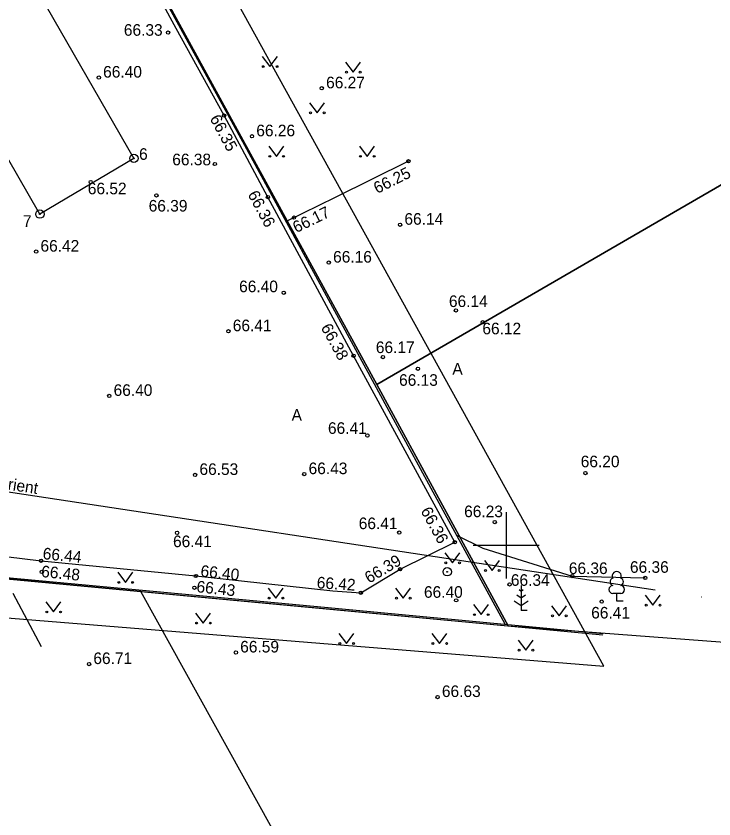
# Model space of a CAD drawing. Extents: x 641773 to 641987, y 6457138 to 6457336.
# Drawn here: x 641870.41 to 641912.55, y 6457183.48 to 6457231.94 of the extents above; entities that cross this region are included whole.
import ezdxf

# ---------------------------------------------------------------- set-up
doc = ezdxf.new("R2010")
doc.units = 0
for name, color, linetype in [('AED', 7, 'Continuous'), ('HALJASTUS', 7, 'Continuous'), ('HOONE', 7, 'Continuous'), ('KOORDPUNKT', 7, 'Continuous'), ('KORGUS', 7, 'Continuous'), ('MOOTPIIR', 7, 'Continuous'), ('MPKAABEL', 7, 'Continuous'), ('PIIR', 7, 'Continuous'), ('POST', 7, 'Continuous'), ('PUU', 7, 'Continuous'), ('TEE', 7, 'Continuous'), ('VORK', 7, 'Continuous')]:
    doc.layers.add(name, color=color, linetype=linetype)

msp = doc.modelspace()

# ---------------------------------------------------------------- linework, layer by layer
at = {"layer": 'AED'}
for points in [[(641899.945, 6457195.234), (641895.591, 6457203.201), (641884.223, 6457224.121), (641877.167, 6457236.991)], [(641863.731, 6457198.62), (641873.725, 6457197.697), (641889.033, 6457196.268), (641905.85, 6457194.675)], [(641905.834, 6457194.581), (641889.038, 6457196.167), (641873.718, 6457197.601), (641863.747, 6457198.518)]]:
    msp.add_lwpolyline(points, dxfattribs=at)
at = {"layer": 'HALJASTUS'}
for p, q in [((641885.275, 6457229.496), (641885.738, 6457228.889)), ((641885.738, 6457228.889), (641886.184, 6457229.496)), ((641890.299, 6457229.161), (641890.762, 6457228.554)), ((641890.762, 6457228.554), (641891.208, 6457229.161)), ((641888.122, 6457226.705), (641888.585, 6457226.098)), ((641888.585, 6457226.098), (641889.031, 6457226.705)), ((641885.665, 6457224.081), (641886.129, 6457223.474)), ((641886.129, 6457223.474), (641886.574, 6457224.081)), ((641891.136, 6457224.081), (641891.599, 6457223.474)), ((641891.599, 6457223.474), (641892.045, 6457224.081)), ((641896.289, 6457199.547), (641896.753, 6457198.94)), ((641896.753, 6457198.94), (641897.198, 6457199.547)), ((641898.688, 6457199.085), (641899.151, 6457198.478)), ((641899.151, 6457198.478), (641899.597, 6457199.085)), ((641876.554, 6457198.369), (641877.017, 6457197.763)), ((641877.017, 6457197.763), (641877.463, 6457198.369)), ((641885.625, 6457197.42), (641886.089, 6457196.814)), ((641886.089, 6457196.814), (641886.534, 6457197.42)), ((641893.317, 6457197.412), (641893.78, 6457196.805)), ((641893.78, 6457196.805), (641894.226, 6457197.412)), ((641908.401, 6457196.991), (641908.864, 6457196.385)), ((641908.864, 6457196.385), (641909.31, 6457196.991)), ((641872.204, 6457196.581), (641872.667, 6457195.975)), ((641872.667, 6457195.975), (641873.113, 6457196.581)), ((641898.02, 6457196.421), (641898.483, 6457195.814)), ((641898.483, 6457195.814), (641898.929, 6457196.421)), ((641902.735, 6457196.349), (641903.198, 6457195.743)), ((641903.198, 6457195.743), (641903.644, 6457196.349)), ((641881.247, 6457195.912), (641881.71, 6457195.305)), ((641881.71, 6457195.305), (641882.156, 6457195.912)), ((641889.899, 6457194.684), (641890.363, 6457194.077)), ((641890.363, 6457194.077), (641890.808, 6457194.684)), ((641895.518, 6457194.684), (641895.981, 6457194.077)), ((641895.981, 6457194.077), (641896.427, 6457194.684)), ((641900.718, 6457194.28), (641901.182, 6457193.673)), ((641901.182, 6457193.673), (641901.627, 6457194.28))]:
    msp.add_line(p, q, dxfattribs=at)
for centre in [(641885.337, 6457228.889), (641886.166, 6457228.889), (641890.361, 6457228.554), (641891.19, 6457228.554), (641888.184, 6457226.098), (641889.013, 6457226.098), (641885.728, 6457223.474), (641886.557, 6457223.474), (641891.198, 6457223.474), (641892.027, 6457223.474), (641896.352, 6457198.94), (641897.18, 6457198.94), (641898.75, 6457198.478), (641899.579, 6457198.478), (641876.616, 6457197.763), (641877.445, 6457197.763), (641885.688, 6457196.814), (641886.516, 6457196.814), (641893.379, 6457196.805), (641894.208, 6457196.805), (641908.463, 6457196.385), (641909.292, 6457196.385), (641872.266, 6457195.975), (641873.095, 6457195.975), (641898.082, 6457195.814), (641898.911, 6457195.814), (641902.797, 6457195.743), (641903.626, 6457195.743), (641881.309, 6457195.305), (641882.138, 6457195.305), (641889.962, 6457194.077), (641890.791, 6457194.077), (641895.58, 6457194.077), (641896.409, 6457194.077), (641900.781, 6457193.673), (641901.61, 6457193.673)]:
    msp.add_circle(centre, 0.055, dxfattribs=at)
at = {"layer": 'HOONE'}
msp.add_line((641871.949, 6457193.88), (641870.232, 6457197.087), dxfattribs=at)
msp.add_lwpolyline([(641849.632, 6457221.99), (641843.005, 6457233.511), (641843.629, 6457233.898), (641843.773, 6457233.665), (641864.526, 6457245.867), (641877.521, 6457223.353), (641871.844, 6457219.987), (641867.294, 6457227.866), (641862.189, 6457224.842), (641860.021, 6457228.43)], close=True, dxfattribs=at)
at = {"layer": 'KOORDPUNKT'}
for centre, radius in [((641877.521, 6457223.353), 0.25), ((641877.521, 6457223.353), 0.025), ((641877.521, 6457223.353), 0.0221), ((641877.521, 6457223.353), 0.0191), ((641877.521, 6457223.353), 0.0161), ((641877.521, 6457223.353), 0.0132), ((641877.521, 6457223.353), 0.0102), ((641877.521, 6457223.353), 0.00726), ((641877.521, 6457223.353), 0.0043), ((641871.844, 6457219.987), 0.25), ((641871.844, 6457219.987), 0.025), ((641871.844, 6457219.987), 0.0221), ((641871.844, 6457219.987), 0.0191), ((641871.844, 6457219.987), 0.0161), ((641871.844, 6457219.987), 0.0132), ((641871.844, 6457219.987), 0.0102), ((641871.844, 6457219.987), 0.00726), ((641871.844, 6457219.987), 0.0043)]:
    msp.add_circle(centre, radius, dxfattribs=at)
at = {"layer": 'KORGUS'}
for centre in [(641879.587, 6457230.946), (641875.405, 6457228.226), (641888.869, 6457227.579), (641882.964, 6457225.932), (641884.654, 6457224.684), (641882.419, 6457223.011), (641882.419, 6457223.011), (641894.101, 6457223.178), (641874.912, 6457221.923), (641874.912, 6457221.923), (641878.88, 6457221.118), (641878.88, 6457221.118), (641885.617, 6457221.015), (641887.19, 6457219.781), (641893.598, 6457219.347), (641871.621, 6457217.722), (641871.621, 6457217.722), (641889.291, 6457217.061), (641886.575, 6457215.245), (641886.575, 6457215.245), (641896.97, 6457214.171), (641898.584, 6457213.459), (641883.233, 6457212.918), (641883.233, 6457212.918), (641890.787, 6457211.436), (641892.556, 6457211.363), (641894.671, 6457210.657), (641876.037, 6457209.016), (641876.037, 6457209.016), (641891.62, 6457206.626), (641891.62, 6457206.626), (641881.221, 6457204.245), (641887.812, 6457204.293), (641887.812, 6457204.293), (641904.788, 6457204.36), (641899.311, 6457201.403), (641880.127, 6457200.752), (641880.127, 6457200.752), (641893.546, 6457200.765), (641893.546, 6457200.765), (641896.898, 6457200.188), (641871.915, 6457199.068), (641871.963, 6457198.395), (641881.261, 6457198.147), (641893.594, 6457198.55), (641903.997, 6457198.139), (641900.207, 6457197.637), (641908.403, 6457198.031), (641881.178, 6457197.434), (641891.219, 6457197.135), (641896.983, 6457196.678), (641905.769, 6457196.6), (641883.682, 6457193.53), (641874.815, 6457192.832), (641895.862, 6457190.843)]:
    msp.add_circle(centre, 0.1, dxfattribs=at)
at = {"layer": 'MOOTPIIR'}
msp.add_lwpolyline([(641864.146, 6457268.241), (641806.649, 6457234.859), (641811.952, 6457225.704), (641815.999, 6457227.881), (641841.036, 6457184.395), (641865.123, 6457196.006), (641905.902, 6457192.713)], close=True, dxfattribs=at)
at = {"layer": 'MPKAABEL'}
for points in [[(641836.287, 6457188.999), (641863.547, 6457204.191), (641908.991, 6457197.315)], [(641911.791, 6457196.891), (641911.816, 6457196.887)]]:
    msp.add_lwpolyline(points, dxfattribs=at)
at = {"layer": 'PIIR'}
for points in [[(641914.61, 6457336.43), (641897.15, 6457308.2), (641874.27, 6457294.99), (641898.82, 6457280.25), (641905.01, 6457268.87), (641926.4, 6457229.52), (641892.2, 6457209.7), (641900.12, 6457195.13), (641916.39, 6457193.92), (641938.97, 6457228.1), (641962.24, 6457257.55), (641987.04, 6457290.9)], [(641870.58, 6457249.18), (641892.2, 6457209.7), (641926.4, 6457229.52), (641905.01, 6457268.87)], [(641864.75, 6457258.78), (641817.47, 6457231.44), (641822.98, 6457221.76), (641842.87, 6457187.16), (641863.83, 6457198.53), (641877.95, 6457197.21), (641900.12, 6457195.13), (641892.2, 6457209.7), (641870.58, 6457249.18)], [(641898.02, 6457160.99), (641877.95, 6457197.21), (641863.83, 6457198.53), (641842.87, 6457187.16), (641810.3, 6457169.33), (641786.46, 6457156.18), (641797.96, 6457137.93), (641804.22, 6457137.83), (641830.41, 6457151.76), (641869.99, 6457158.67)], [(641877.95, 6457197.21), (641900.12, 6457195.13), (641916.39, 6457193.92), (641918.22, 6457162.67), (641898.02, 6457160.99)]]:
    msp.add_lwpolyline(points, close=True, dxfattribs=at)
at = {"layer": 'POST'}
for radius in [0.25, 0.0234]:
    msp.add_circle((641896.443, 6457198.403), radius, dxfattribs=at)
at = {"layer": 'PUU'}
for p, q in [((641900.911, 6457197.219), (641900.787, 6457197.302)), ((641900.911, 6457197.569), (641900.911, 6457196.069)), ((641901.035, 6457197.302), (641900.911, 6457197.219)), ((641900.911, 6457196.819), (641900.644, 6457196.997)), ((641901.178, 6457196.997), (641900.911, 6457196.819)), ((641906.92, 6457197.095), (641906.44, 6457197.095)), ((641906.92, 6457197.095), (641906.44, 6457197.095)), ((641906.68, 6457196.62), (641906.68, 6457197.095)), ((641906.68, 6457196.62), (641906.68, 6457197.095)), ((641900.487, 6457196.658), (641900.911, 6457196.376)), ((641900.911, 6457196.376), (641901.335, 6457196.658)), ((641907.06, 6457196.62), (641906.68, 6457196.62)), ((641907.06, 6457196.62), (641906.68, 6457196.62)), ((641901.271, 6457196.069), (641900.911, 6457196.069))]:
    msp.add_line(p, q, dxfattribs=at)
for centre, radius, start, end in [((641906.68, 6457198.14), 0.277, 332.5799, 207.4201), ((641906.68, 6457198.14), 0.277, 332.5799, 207.4201), ((641906.51, 6457197.793), 0.233, 109.0217, 253.1415), ((641906.51, 6457197.793), 0.233, 109.0217, 253.1415), ((641906.85, 6457197.793), 0.233, 286.8508, 70.9859), ((641906.85, 6457197.793), 0.233, 286.8508, 70.9859), ((641906.443, 6457197.332), 0.238, 90.0016, 269.3953), ((641906.443, 6457197.332), 0.238, 90.0016, 269.3953), ((641906.917, 6457197.332), 0.238, 270.6047, 89.9984), ((641906.917, 6457197.332), 0.238, 270.6047, 89.9984)]:
    msp.add_arc(centre, radius, start, end, dxfattribs=at)
at = {"layer": 'TEE'}
for points in [[(641896.898, 6457200.188), (641890.787, 6457211.436), (641885.617, 6457221.015), (641882.964, 6457225.932), (641880.065, 6457231.194), (641877.243, 6457236.414), (641876.28, 6457237.864), (641875.745, 6457238.712), (641873.254, 6457243.448), (641871.157, 6457247.075), (641871.764, 6457250.29), (641875.569, 6457249.966), (641880.729, 6457249.341)], [(641894.101, 6457223.178), (641889.674, 6457220.987), (641886.708, 6457219.547)], [(641855.154, 6457195.329), (641855.313, 6457195.152), (641857.076, 6457196.012), (641861.97, 6457198.954), (641863.259, 6457199.368), (641864.044, 6457199.669), (641865.823, 6457199.805), (641871.915, 6457199.068), (641881.261, 6457198.147), (641889.539, 6457197.245), (641891.219, 6457197.135), (641893.594, 6457198.55), (641896.898, 6457200.188)], [(641897.009, 6457200.606), (641898.595, 6457199.83), (641903.997, 6457198.139), (641908.403, 6457198.031)]]:
    msp.add_lwpolyline(points, dxfattribs=at)
at = {"layer": 'VORK'}
for p, q in [((641900, 6457202), (641900, 6457198)), ((641898, 6457200), (641902, 6457200))]:
    msp.add_line(p, q, dxfattribs=at)

# ---------------------------------------------------------------- texts
at = {"layer": 'KOORDPUNKT'}
for s, p in [('6', (641877.835, 6457223.262)), ('7', (641870.825, 6457219.219))]:
    msp.add_text(s, height=0.7, dxfattribs=at).set_placement(p)
at = {"layer": 'KORGUS'}
for s, p in [(' 66.33', (641876.656, 6457230.751)), (' 66.40', (641875.405, 6457228.226)), (' 66.27', (641888.869, 6457227.579)), (' 66.26', (641884.654, 6457224.684)), (' 66.38', (641879.579, 6457222.934)), (' 66.52', (641874.479, 6457221.183)), (' 66.39', (641878.154, 6457220.141)), (' 66.14', (641893.598, 6457219.347)), (' 66.42', (641871.621, 6457217.722)), (' 66.16', (641889.291, 6457217.061)), (' 66.40', (641883.616, 6457215.273)), (' 66.14', (641896.286, 6457214.38)), (' 66.41', (641883.233, 6457212.918)), (' 66.12', (641898.305, 6457212.733)), (' 66.17', (641891.872, 6457211.6)), (' 66.13', (641893.275, 6457209.624)), (' 66.40', (641876.037, 6457209.016)), (' 66.41', (641888.982, 6457206.724)), (' 66.43', (641887.812, 6457204.293)), (' 66.20', (641904.244, 6457204.709)), (' 66.53', (641881.221, 6457204.245)), (' 66.23', (641897.204, 6457201.696)), (' 66.41', (641890.839, 6457200.974)), (' 66.41', (641879.625, 6457199.887)), (' 66.36', (641903.526, 6457198.265)), (' 66.36', (641907.217, 6457198.338)), (' 66.34', (641900.026, 6457197.553)), (' 66.40', (641894.778, 6457196.832)), (' 66.41', (641904.876, 6457195.581)), (' 66.59', (641883.682, 6457193.53)), (' 66.71', (641874.815, 6457192.832)), (' 66.63', (641895.862, 6457190.843))]:
    msp.add_text(s, height=0.7, dxfattribs=at).set_placement(p)
for s, rotation, p in [(' 66.35', 298.3494, (641881.959, 6457225.988)), (' 66.25', 26.3316, (641891.98, 6457221.085)), (' 66.36', 298.3567, (641884.249, 6457221.406)), (' 66.17', 25.8969, (641887.092, 6457218.72)), (' 66.38', 298.5151, (641888.666, 6457213.376)), (' 66.36', 298.5151, (641894.693, 6457202.309)), (' 66.44', 354.372, (641871.734, 6457199.194)), (' 66.39', 30.786, (641891.501, 6457197.545)), (' 66.48', 354.372, (641871.642, 6457198.116)), (' 66.40', 353.7814, (641881.261, 6457198.147)), (' 66.43', 353.7814, (641881.018, 6457197.204)), (' 66.42', 356.2538, (641888.288, 6457197.428))]:
    msp.add_text(s, height=0.7, rotation=rotation, dxfattribs=at).set_placement(p)
at = {"layer": 'MPKAABEL'}
msp.add_text('Orient', height=0.7, rotation=351.3954, dxfattribs=at).set_placement((641869.159, 6457203.472))
at = {"layer": 'TEE'}
for p in [(641896.753, 6457210.3), (641887.046, 6457207.519)]:
    msp.add_text('A', height=0.7, dxfattribs=at).set_placement(p)

doc.saveas('drawing.dxf')
